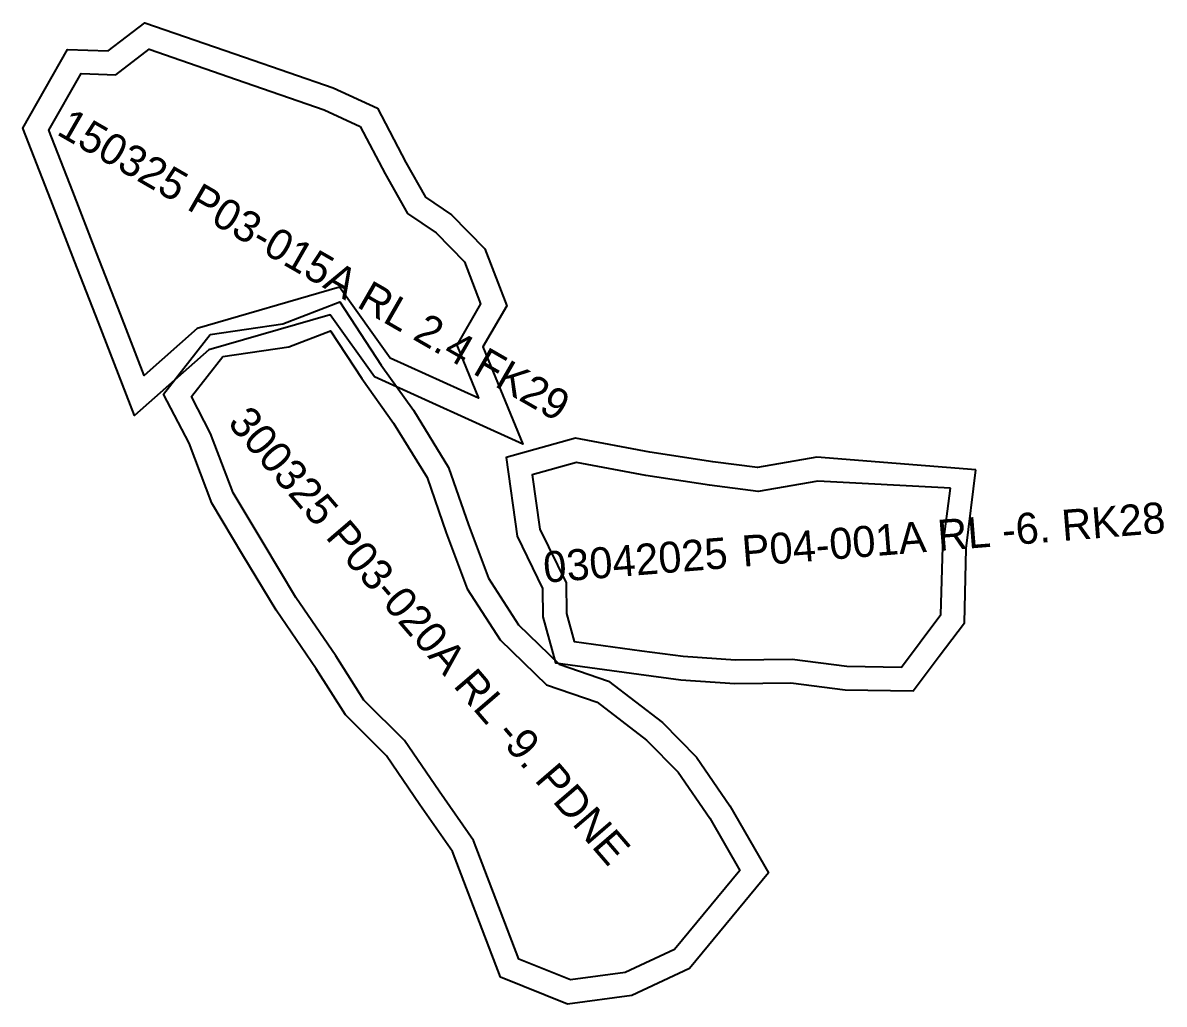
# Model space of a CAD drawing. Extents: x 550067 to 555612, y 63485 to 80416.
# Drawn here: x 555418.5 to 555611.5, y 80249.8 to 80415.8 of the extents above; entities that cross this region are included whole.
import ezdxf

# ---------------------------------------------------------------- set-up
doc = ezdxf.new("R2010")
doc.units = 0

msp = doc.modelspace()

# ---------------------------------------------------------------- linework, layer by layer
at = {"layer": 'GEOMETRY_LAYER_1', "color": 1}
for points in [[(555478.444, 80401.317, 11.585), (555483.268, 80392.169, 10.901), (555486.586, 80386.309, 10.39), (555490.964, 80383.315, 10.234), (555496.617, 80377.551, 10.253), (555500.325, 80367.883, 9.746), (555496.306, 80360.946, 10.204), (555503.037, 80344.499, 10.106), (555477.961, 80355.87, 9.692), (555470.439, 80366.401, 9.278), (555449.945, 80360.456, 8.451), (555437.373, 80349.344, 6.795), (555431.263, 80365.067, 7.096), (555427.232, 80375.442, 7.397), (555423.201, 80385.817, 7.699), (555418.481, 80397.946, 8), (555426.032, 80411.262, 9.483), (555432.896, 80411.043, 9.383), (555439.119, 80415.778, 9.469), (555455.956, 80409.952, 10.504), (555470.954, 80404.762, 11.539), (555478.444, 80401.317, 11.585)], [(555475.539, 80398.251, 11.585), (555479.757, 80390.251, 10.901), (555483.562, 80383.532, 10.39), (555488.382, 80380.235, 10.234), (555493.179, 80375.344, 10.253), (555495.906, 80368.235, 9.746), (555491.859, 80361.251, 10.204), (555495.523, 80352.297, 10.106), (555480.592, 80359.069, 9.692), (555472.046, 80371.032, 9.278), (555447.968, 80364.047, 8.451), (555439.023, 80356.141, 6.795), (555434.992, 80366.516, 7.096), (555430.96, 80376.891, 7.397), (555426.929, 80387.266, 7.699), (555422.898, 80397.626, 8), (555428.32, 80407.188, 9.483), (555434.187, 80407.001, 9.383), (555439.835, 80411.297, 9.469), (555454.648, 80406.172, 10.504), (555469.46, 80401.047, 11.539), (555475.539, 80398.251, 11.585)], [(555450.14, 80363.059, -1.167), (555462.474, 80364.838, -0.332), (555472.078, 80368.581, -0.85), (555479.112, 80357.848, -1.213), (555484.534, 80350.249, -1.346), (555490.479, 80340.557, -1.922), (555493.862, 80330.844, -2.118), (555497.24, 80321.848, -2.219), (555502.313, 80313.936, -2.827), (555509.185, 80307.282, -2.88), (555517.553, 80304.422, -2.542), (555526.65, 80297.432, -2.174), (555532.423, 80291.544, -1.36), (555538.081, 80283.335, -0.818), (555544.606, 80271.956, -0.393), (555531.235, 80255.778, -1.613), (555521.508, 80251.21, -1.891), (555510.611, 80249.758, -2.078), (555499.243, 80254.338, -2.544), (555491.149, 80275.561, -2.833), (555485.624, 80283.51, -3.512), (555479.972, 80291.799, -3.756), (555473.028, 80298.692, -3.062), (555468.089, 80306.485, -2.77), (555461.303, 80316.415, -2.364), (555455.708, 80325.729, -1.812), (555450.457, 80334.532, -1.244), (555446.589, 80344.645, -0.825), (555442.301, 80352.981, -0.549), (555450.14, 80363.059, -1.167)], [(555452.308, 80359.331, -1.167), (555463.499, 80360.944, -0.332), (555470.51, 80363.676, -0.85), (555475.81, 80355.59, -1.213), (555481.197, 80348.038, -1.346), (555486.843, 80338.835, -1.922), (555490.1, 80329.483, -2.118), (555493.644, 80320.045, -2.219), (555499.196, 80311.385, -2.827), (555507.045, 80303.786, -2.88), (555515.637, 80300.85, -2.542), (555523.991, 80294.432, -2.174), (555529.325, 80288.989, -1.36), (555534.693, 80281.2, -0.818), (555539.758, 80272.37, -0.393), (555528.723, 80259.018, -1.613), (555520.367, 80255.092, -1.891), (555511.128, 80253.862, -2.078), (555502.358, 80257.395, -2.544), (555494.712, 80277.442, -2.833), (555488.919, 80285.78, -3.512), (555483.061, 80294.368, -3.756), (555476.166, 80301.213, -3.062), (555471.43, 80308.684, -2.77), (555464.671, 80318.575, -2.364), (555459.14, 80327.784, -1.812), (555454.069, 80336.284, -1.244), (555450.247, 80346.28, -0.825), (555447.026, 80352.54, -0.549), (555452.308, 80359.331, -1.167)], [(555579.672, 80340.159, 1.804), (555566.213, 80341.221, 1.01), (555552.754, 80342.284, 0.216), (555542.753, 80340.542, -1.121), (555535.183, 80341.504, -1.539), (555524.511, 80343.124, -1.721), (555511.983, 80345.502, -1.7), (555500.202, 80342.26, -2.03), (555502.069, 80328.961, -2.418), (555506.396, 80320.085, -2.434), (555506.445, 80315.276, -2.525), (555508.559, 80307.532, -2.433), (555522.66, 80305.594, -1.78), (555529.753, 80304.635, -1.701), (555538.924, 80304.003, 0.123), (555548.392, 80304.104, 1.017), (555557.538, 80302.961, 2.13), (555569.087, 80302.766, 3.306), (555573.468, 80308.608, 3.366), (555577.736, 80314.299, 3.425), (555578.05, 80326.852, 3.068), (555579.672, 80340.159, 1.804)], [(555575.375, 80337.032, 1.01), (555552.942, 80338.256, 0.216), (555542.845, 80336.497, -1.121), (555534.631, 80337.542, -1.539), (555523.838, 80339.18, -1.721), (555512.149, 80341.399, -1.7), (555504.651, 80339.336, -2.03), (555505.942, 80330.145, -2.418), (555510.386, 80321.026, -2.434), (555510.44, 80315.833, -2.525), (555511.722, 80311.135, -2.433), (555523.2, 80309.557, -1.78), (555530.159, 80308.618, -1.701), (555539.04, 80308.004, 0.123), (555548.619, 80308.106, 1.017), (555557.82, 80306.958, 2.13), (555567.112, 80306.799, 3.306), (555570.268, 80311.008, 3.366), (555573.77, 80315.676, 3.425), (555574.056, 80327.145, 3.068), (555575.375, 80337.032, 1.01)]]:
    msp.add_polyline3d(points, dxfattribs=at)

# ---------------------------------------------------------------- texts
at = {"layer": 'GEOMETRY_LAYER_1', "color": 7}
for s, height, rotation, p in [('150325 P03-015A RL 2.4 FK29', 5.24933, 330.1, (555424.007, 80396.993, 9.383)), ('300325 P03-020A RL -9. PDNE^J', 5.24933, 310.7, (555452.967, 80347.985, -0.549)), ('P04-001A RL -6. RK28', 5.24933, 4.6, (555540.317, 80323.764, -2.434)), ('03042025', 5.2493, 4.6, (555506.726, 80321.04, -2.434)), ('^J', 5.2493, 310.7, (555482.282, 80302.653, -0.549)), ('^J', 5.2493, 310.7, (555476.892, 80298.022, -0.549))]:
    msp.add_text(s, height=height, rotation=rotation, dxfattribs=at).set_placement(p)

doc.saveas('drawing.dxf')
